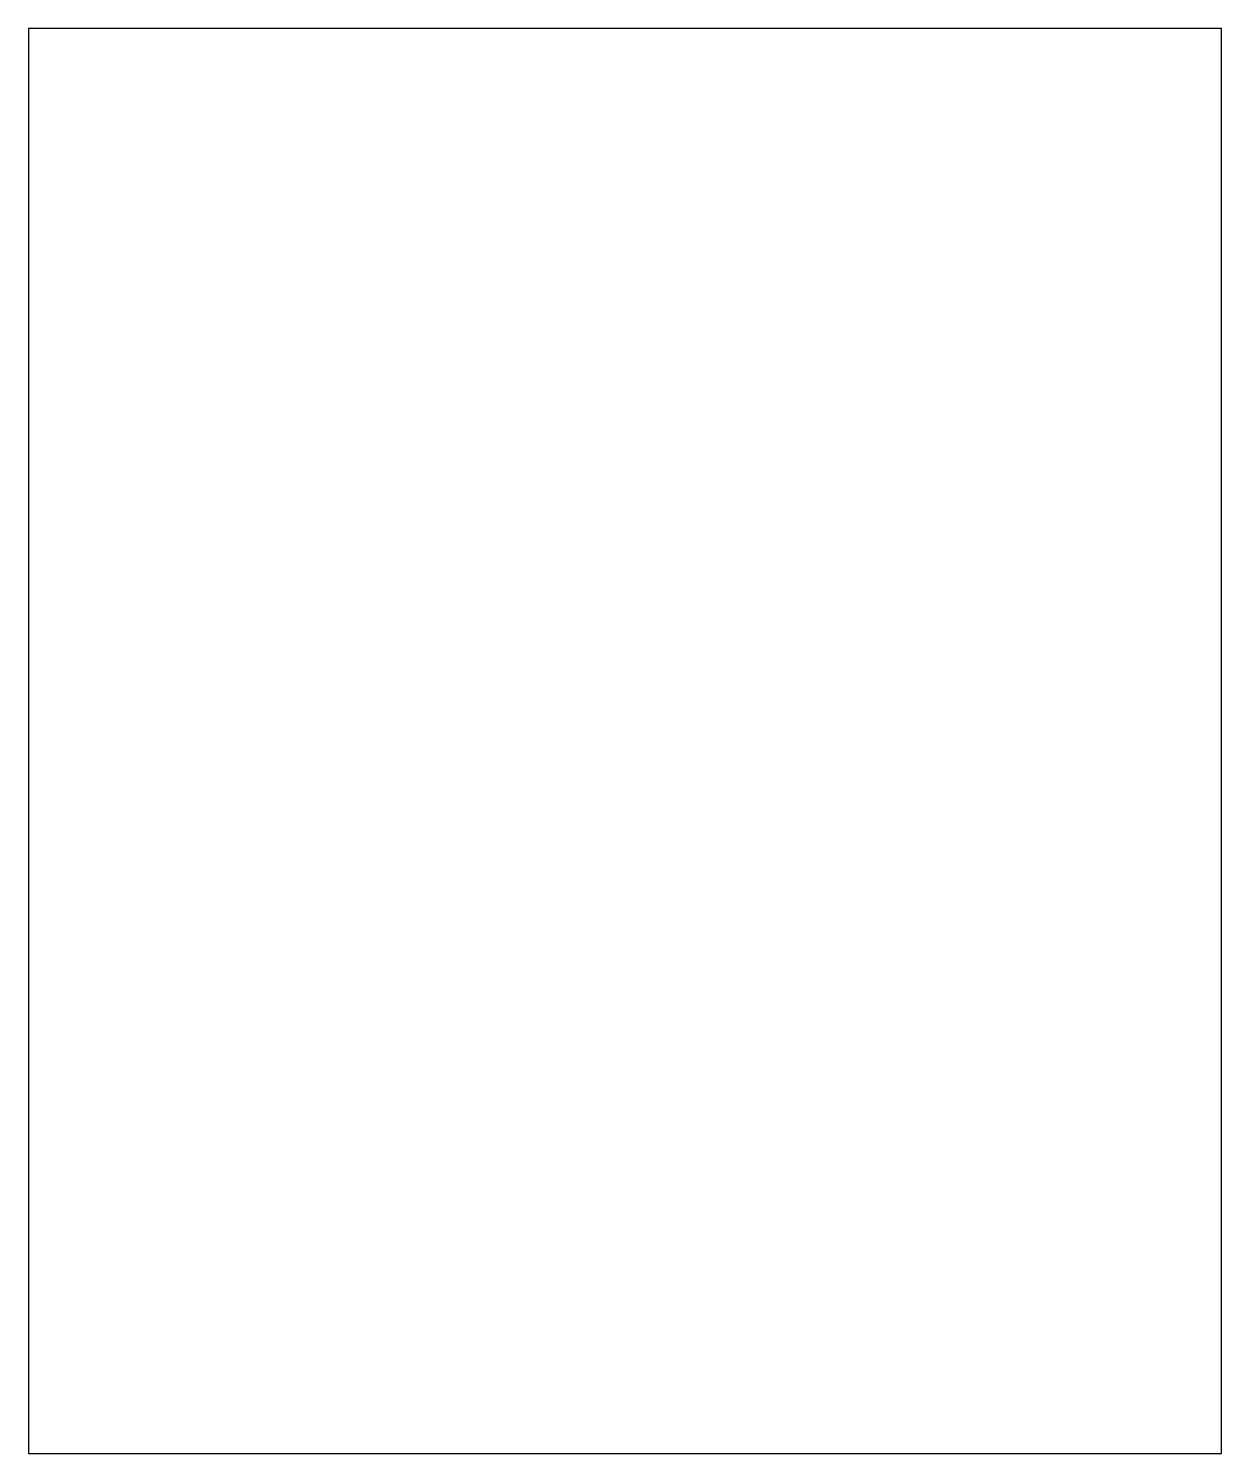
# Model space of a CAD drawing. Header units: millimetres. Extents: x 4 to 246, y -144 to 144.
import ezdxf

# ---------------------------------------------------------------- set-up
doc = ezdxf.new("R2010")
doc.units = ezdxf.units.MM
doc.layers.add('Sketch072', color=7, linetype='CONTINUOUS')

msp = doc.modelspace()

# ---------------------------------------------------------------- linework, layer by layer
at = {"layer": 'Sketch072'}
for p, q in [((4.3, 144.2), (4.3, -144.2)), ((245.7, 144.2), (4.3, 144.2)), ((245.7, -144.2), (245.7, 144.2)), ((4.3, -144.2), (245.7, -144.2))]:
    msp.add_line(p, q, dxfattribs=at)

doc.saveas('drawing.dxf')
